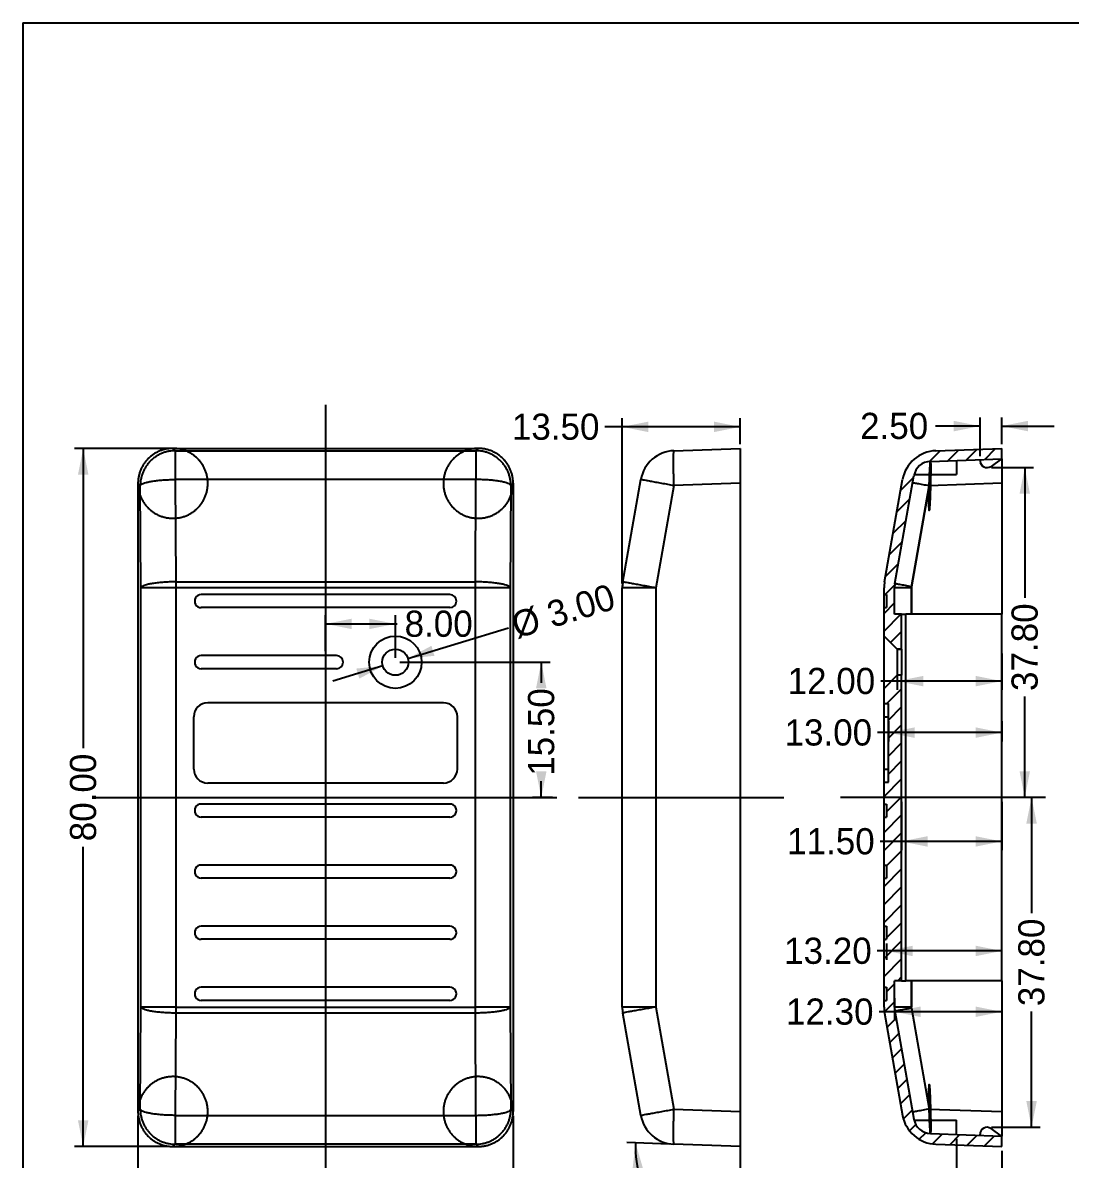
# Model space of a CAD drawing. Extents: x -440 to 140, y -99 to 99.
# Drawn here: x -139.7 to -19.7, y -31.5 to 98.8 of the extents above; entities that cross this region are included whole.
import ezdxf

# ---------------------------------------------------------------- set-up
doc = ezdxf.new("R2010")
doc.units = 0
doc.header["$MEASUREMENT"] = 0
doc.linetypes.add('dashed', pattern=[0])
doc.linetypes.add('solid', pattern=[0])
doc.layers.add('255', color=7, linetype='solid')
doc.dimstyles.get("Standard").update_dxf_attribs({"dimtxt": 0.18, "dimasz": 0.18, "dimexe": 0.18, "dimexo": 0.0625, "dimgap": 0.09, "dimtad": 0, "dimtih": 1, "dimtoh": 1, "dimdec": 4, "dimzin": 0, "dimdsep": 46, "dimtxsty": 'Standard', "dimcen": 0.09, "dimadec": 0, "dimazin": 0, "dimtfac": 1, "dimtdec": 4, "dimtofl": 0, "dimtmove": 0, "dimatfit": 0, "dimfxl": 1, "dimtolj": 1, "dimtzin": 0, "dimarcsym": 0})

# ---------------------------------------------------------------- blocks, each defined once
blk = doc.blocks.new('*D32')
at = {"layer": '255', "color": 4, "linetype": 'solid'}
for p, q in [((-65.57, -29.72), (-70.49, -29.55)), ((-57.5, -29.33), (-57.5, -43))]:
    blk.add_line(p, q, dxfattribs=at)
for start, end in [(178, 198.2999), (247.5173, 270)]:
    blk.add_arc((-57.5, -30), 12, start, end, dxfattribs=at)
for points in [[(-68.62, -32.52), (-69.82, -32.62), (-69.49, -29.58)], [(-60.55, -42.22), (-60.4, -41.03), (-57.5, -42)]]:
    blk.add_solid(points, dxfattribs=at)
at = {"layer": '255', "color": 4, "linetype": 'solid', "insert": (-66.29, -38.17), "char_height": 3, "attachment_point": 5, "rotation": 312.9086}
blk.add_mtext('{\\H3.000000;92.0%%D}', dxfattribs=at)
blk = doc.blocks.new('*D35')
at = {"layer": '255', "color": 4, "linetype": 'solid'}
for p, q in [((-23, 10), (-25.09, 10)), ((-24.09, 10), (-24.09, -3.26)), ((-24.09, -27.8), (-24.09, -14.54)), ((-28.7, -27.8), (-23.09, -27.8))]:
    blk.add_line(p, q, dxfattribs=at)
for points in [[(-23.49, 7), (-24.69, 7), (-24.09, 10)], [(-24.69, -24.8), (-23.49, -24.8), (-24.09, -27.8)]]:
    blk.add_solid(points, dxfattribs=at)
at = {"layer": '255', "color": 4, "linetype": 'solid', "insert": (-24.09, -8.9), "char_height": 3, "attachment_point": 5, "rotation": 90}
blk.add_mtext('{\\H3.000000;37.80}', dxfattribs=at)
blk = doc.blocks.new('*D36')
at = {"layer": '255', "color": 4, "linetype": 'solid'}
for p, q in [((-28.7, 47.8), (-23.87, 47.8)), ((-24.87, 47.8), (-24.87, 32.86)), ((-24.87, 10), (-24.87, 21.58)), ((-23, 10), (-25.87, 10))]:
    blk.add_line(p, q, dxfattribs=at)
for points in [[(-24.27, 44.8), (-25.47, 44.8), (-24.87, 47.8)], [(-25.47, 13), (-24.27, 13), (-24.87, 10)]]:
    blk.add_solid(points, dxfattribs=at)
at = {"layer": '255', "color": 4, "linetype": 'solid', "insert": (-24.87, 27.22), "char_height": 3, "attachment_point": 5, "rotation": 90}
blk.add_mtext('{\\H3.000000;37.80}', dxfattribs=at)
blk = doc.blocks.new('*D37')
at = {"layer": '255', "color": 4, "linetype": 'solid'}
for p, q in [((-30, 49.1), (-30, 53.56)), ((-27.5, 50.5), (-27.5, 53.56)), ((-30, 52.56), (-35.1, 52.56)), ((-27.5, 52.56), (-21.5, 52.56))]:
    blk.add_line(p, q, dxfattribs=at)
for points in [[(-33, 51.96), (-33, 53.16), (-30, 52.56)], [(-24.5, 53.16), (-24.5, 51.96), (-27.5, 52.56)]]:
    blk.add_solid(points, dxfattribs=at)
at = {"layer": '255', "color": 4, "linetype": 'solid', "insert": (-39.84, 52.56), "char_height": 3, "attachment_point": 5}
blk.add_mtext('{\\H3.000000;2.50}', dxfattribs=at)
blk = doc.blocks.new('*D38')
at = {"layer": '255', "color": 4, "linetype": 'solid'}
for p, q in [((-39.5, 26.5), (-39.5, 22.33)), ((-27.5, 26.5), (-27.5, 22.33)), ((-39.5, 23.33), (-41.38, 23.33)), ((-39.5, 23.33), (-39.5, 23.33)), ((-27.5, 23.33), (-39.5, 23.33))]:
    blk.add_line(p, q, dxfattribs=at)
for points in [[(-36.5, 23.93), (-36.5, 22.73), (-39.5, 23.33)], [(-30.5, 22.73), (-30.5, 23.93), (-27.5, 23.33)]]:
    blk.add_solid(points, dxfattribs=at)
at = {"layer": '255', "color": 4, "linetype": 'solid', "insert": (-47.03, 23.33), "char_height": 3, "attachment_point": 5}
blk.add_mtext('{\\H3.000000;12.00}', dxfattribs=at)
blk = doc.blocks.new('*D39')
at = {"layer": '255', "color": 4, "linetype": 'solid'}
for p, q in [((-40.5, 18.75), (-40.5, 16.43)), ((-27.5, 18.75), (-27.5, 16.43)), ((-40.5, 17.43), (-41.73, 17.43)), ((-40.5, 17.43), (-40.5, 17.43)), ((-27.5, 17.43), (-40.5, 17.43))]:
    blk.add_line(p, q, dxfattribs=at)
for points in [[(-37.5, 18.03), (-37.5, 16.83), (-40.5, 17.43)], [(-30.5, 16.83), (-30.5, 18.03), (-27.5, 17.43)]]:
    blk.add_solid(points, dxfattribs=at)
at = {"layer": '255', "color": 4, "linetype": 'solid', "insert": (-47.38, 17.43), "char_height": 3, "attachment_point": 5}
blk.add_mtext('{\\H3.000000;13.00}', dxfattribs=at)
blk = doc.blocks.new('*D40')
at = {"layer": '255', "color": 4, "linetype": 'solid'}
for p, q in [((-27.5, -11.5), (-27.5, -15.56)), ((-39.8, -13.01), (-39.8, -15.56)), ((-39.8, -14.56), (-41.57, -14.56)), ((-39.8, -14.56), (-39.8, -14.56)), ((-27.5, -14.56), (-39.8, -14.56))]:
    blk.add_line(p, q, dxfattribs=at)
for points in [[(-36.8, -13.96), (-36.8, -15.16), (-39.8, -14.56)], [(-30.5, -15.16), (-30.5, -13.96), (-27.5, -14.56)]]:
    blk.add_solid(points, dxfattribs=at)
at = {"layer": '255', "color": 4, "linetype": 'solid', "insert": (-47.22, -14.56), "char_height": 3, "attachment_point": 5}
blk.add_mtext('{\\H3.000000;12.30}', dxfattribs=at)
blk = doc.blocks.new('*D41')
at = {"layer": '255', "color": 4, "linetype": 'solid'}
for p, q in [((-39, 9.5), (-39, 3.96)), ((-27.5, 9.5), (-27.5, 3.96)), ((-39, 4.96), (-41.44, 4.96)), ((-39, 4.96), (-39, 4.96)), ((-27.5, 4.96), (-39, 4.96))]:
    blk.add_line(p, q, dxfattribs=at)
for points in [[(-36, 5.56), (-36, 4.36), (-39, 4.96)], [(-30.5, 4.36), (-30.5, 5.56), (-27.5, 4.96)]]:
    blk.add_solid(points, dxfattribs=at)
at = {"layer": '255', "color": 4, "linetype": 'solid', "insert": (-47.09, 4.96), "char_height": 3, "attachment_point": 5}
blk.add_mtext('{\\H3.000000;11.50}', dxfattribs=at)
blk = doc.blocks.new('*D42')
at = {"layer": '255', "color": 4, "linetype": 'solid'}
for p, q in [((-40.7, -7.59), (-41.78, -7.59)), ((-40.7, -6.75), (-40.7, -8.59)), ((-40.7, -7.59), (-40.7, -7.59)), ((-27.5, -7.59), (-40.7, -7.59)), ((-27.5, -10.5), (-27.5, -6.59))]:
    blk.add_line(p, q, dxfattribs=at)
for points in [[(-37.7, -6.99), (-37.7, -8.19), (-40.7, -7.59)], [(-30.5, -8.19), (-30.5, -6.99), (-27.5, -7.59)]]:
    blk.add_solid(points, dxfattribs=at)
at = {"layer": '255', "color": 4, "linetype": 'solid', "insert": (-47.43, -7.59), "char_height": 3, "attachment_point": 5}
blk.add_mtext('{\\H3.000000;13.20}', dxfattribs=at)
blk = doc.blocks.new('*D43')
at = {"layer": '255', "color": 4, "linetype": 'solid'}
for p, q in [((-32.7, -29.12), (-32.7, -35.08)), ((-27.5, -30.5), (-27.5, -35.08)), ((-32.7, -34.08), (-37.65, -34.08)), ((-27.5, -34.08), (-21.5, -34.08))]:
    blk.add_line(p, q, dxfattribs=at)
for points in [[(-35.7, -34.68), (-35.7, -33.48), (-32.7, -34.08)], [(-24.5, -33.48), (-24.5, -34.68), (-27.5, -34.08)]]:
    blk.add_solid(points, dxfattribs=at)
at = {"layer": '255', "color": 4, "linetype": 'solid', "insert": (-42.39, -34.08), "char_height": 3, "attachment_point": 5}
blk.add_mtext('{\\H3.000000;5.20}', dxfattribs=at)
blk = doc.blocks.new('*D51')
at = {"layer": '255', "color": 4, "linetype": 'solid'}
for p, q in [((-71, 34.52), (-71, 53.47)), ((-57.5, 50.5), (-57.5, 53.47)), ((-71, 52.47), (-72.98, 52.47)), ((-71, 52.47), (-71, 52.47)), ((-57.5, 52.47), (-71, 52.47))]:
    blk.add_line(p, q, dxfattribs=at)
for points in [[(-68, 53.07), (-68, 51.87), (-71, 52.47)], [(-60.5, 51.87), (-60.5, 53.07), (-57.5, 52.47)]]:
    blk.add_solid(points, dxfattribs=at)
at = {"layer": '255', "color": 4, "linetype": 'solid', "insert": (-78.63, 52.47), "char_height": 3, "attachment_point": 5}
blk.add_mtext('{\\H3.000000;13.50}', dxfattribs=at)
blk = doc.blocks.new('*D52')
at = {"layer": '255', "color": 4, "linetype": 'solid'}
for p, q in [((-95.56, 25.93), (-84.02, 29.43)), ((-98.44, 25.07), (-104.18, 23.33))]:
    blk.add_line(p, q, dxfattribs=at)
for points in [[(-92.87, 27.38), (-92.52, 26.23), (-95.56, 25.93)], [(-101.13, 23.62), (-101.48, 24.77), (-98.44, 25.07)]]:
    blk.add_solid(points, dxfattribs=at)
at = {"layer": '255', "color": 4, "linetype": 'solid', "insert": (-77.75, 31.32), "char_height": 3, "attachment_point": 5, "rotation": 16.8323}
blk.add_mtext('{\\H3.000000;%%C 3.00}', dxfattribs=at)
blk = doc.blocks.new('*D53')
at = {"layer": '255', "color": 4, "linetype": 'solid'}
for p, q in [((-105, 26.75), (-105, 30.89)), ((-97, 26), (-97, 30.89)), ((-105, 29.89), (-97, 29.89)), ((-97, 29.89), (-97, 29.89)), ((-97, 29.89), (-96.78, 29.89))]:
    blk.add_line(p, q, dxfattribs=at)
for points in [[(-102, 30.49), (-102, 29.29), (-105, 29.89)], [(-100, 29.29), (-100, 30.49), (-97, 29.89)]]:
    blk.add_solid(points, dxfattribs=at)
at = {"layer": '255', "color": 4, "linetype": 'solid', "insert": (-92.04, 29.89), "char_height": 3, "attachment_point": 5}
blk.add_mtext('{\\H3.000000;8.00}', dxfattribs=at)
blk = doc.blocks.new('*D54')
at = {"layer": '255', "color": 4, "linetype": 'solid'}
for p, q in [((-96.5, 25.5), (-79.28, 25.5)), ((-80.28, 25.5), (-80.28, 23.15)), ((-80.28, 10), (-80.28, 11.86)), ((-79, 10), (-81.28, 10))]:
    blk.add_line(p, q, dxfattribs=at)
for points in [[(-79.68, 22.5), (-80.88, 22.5), (-80.28, 25.5)], [(-80.88, 13), (-79.68, 13), (-80.28, 10)]]:
    blk.add_solid(points, dxfattribs=at)
at = {"layer": '255', "color": 4, "linetype": 'solid', "insert": (-80.28, 17.5), "char_height": 3, "attachment_point": 5, "rotation": 90}
blk.add_mtext('{\\H3.000000;15.50}', dxfattribs=at)
blk = doc.blocks.new('*D55')
at = {"layer": '255', "color": 4, "linetype": 'solid'}
for p, q in [((-123, 50), (-133.78, 50)), ((-132.78, 50), (-132.78, 15.64)), ((-132.78, -30), (-132.78, 4.36)), ((-123, -30), (-133.78, -30))]:
    blk.add_line(p, q, dxfattribs=at)
for points in [[(-132.18, 47), (-133.38, 47), (-132.78, 50)], [(-133.38, -27), (-132.18, -27), (-132.78, -30)]]:
    blk.add_solid(points, dxfattribs=at)
at = {"layer": '255', "color": 4, "linetype": 'solid', "insert": (-132.78, 10), "char_height": 3, "attachment_point": 5, "rotation": 90}
blk.add_mtext('{\\H3.000000;80.00}', dxfattribs=at)
blk = doc.blocks.new('*D56')
at = {"layer": '255', "color": 4, "linetype": 'solid'}
for p, q in [((-126.5, -26.5), (-126.5, -35.8)), ((-83.5, -26.5), (-83.5, -35.8)), ((-126.5, -34.8), (-110.64, -34.8)), ((-83.5, -34.8), (-99.36, -34.8))]:
    blk.add_line(p, q, dxfattribs=at)
for points in [[(-123.5, -34.2), (-123.5, -35.4), (-126.5, -34.8)], [(-86.5, -35.4), (-86.5, -34.2), (-83.5, -34.8)]]:
    blk.add_solid(points, dxfattribs=at)
at = {"layer": '255', "color": 4, "linetype": 'solid', "insert": (-105, -34.8), "char_height": 3, "attachment_point": 5}
blk.add_mtext('{\\H3.000000;43.00}', dxfattribs=at)

msp = doc.modelspace()

# ---------------------------------------------------------------- linework, layer by layer
at = {"layer": '255', "color": 0, "linetype": 'solid'}
for q in [(-139.7088, -98.784), (139.7088, 98.784)]:
    msp.add_line((-139.7088, 98.784), q, dxfattribs=at)
at = {"layer": '255', "color": 1, "linetype": 'dashed'}
for p, q in [((-105, 55), (-105, -35)), ((-131.5, 10), (-78.5, 10)), ((-75.99756, 10), (-52.49756, 10)), ((-22.49756, 10), (-45.99756, 10))]:
    msp.add_line(p, q, dxfattribs=at)
at = {"layer": '255', "color": 3, "linetype": 'solid'}
for p, q in [((-122.50244, 50), (-87.49756, 50)), ((-122.50244, 50), (-122.23799, 49.73556)), ((-122.23799, 49.73556), (-87.76201, 49.73556)), ((-122.23799, 49.73556), (-87.76201, 49.73556)), ((-122.23799, 49.73556), (-122.23799, 46.43258)), ((-87.76201, 49.73556), (-87.49756, 50)), ((-87.76201, 49.73556), (-87.76201, 46.43258)), ((-65.07026, 49.73556), (-57.49756, 50)), ((-57.49756, 50), (-57.49756, 48.82944)), ((-35.07026, 49.73556), (-27.49756, 50)), ((-27.49756, 48.79927), (-27.49756, 50)), ((-57.49756, 48.82944), (-57.49756, 46.00244)), ((-35.67581, 48.51368), (-27.49756, 48.79927)), ((-32.69756, 48.61768), (-32.69756, 47)), ((-29.99756, 48.71197), (-29.99756, 48.6)), ((-27.5193, 48.79851), (-28.7387, 47.94468)), ((-27.49756, 48.79927), (-27.49756, 46.00097)), ((-37.54629, 47), (-32.69756, 47)), ((-126.23556, 45.73799), (-126.5, 46.00244)), ((-126.5, 46.00244), (-126.5, -26.00244)), ((-126.16338, 34.016), (-126.23556, 45.73799)), ((-87.76201, 46.43258), (-122.23799, 46.43258)), ((-122.23799, 46.43258), (-122.16581, 34.71059)), ((-122.23799, 46.43258), (-122.16581, 34.71059)), ((-87.83419, 34.71059), (-87.76201, 46.43258)), ((-83.76444, 45.73799), (-83.83662, 34.016)), ((-83.76444, 45.73799), (-83.83662, 34.016)), ((-83.5, 46.00244), (-83.76444, 45.73799)), ((-83.5, 46.00244), (-83.5, -26.00244)), ((-70.93679, 34.71059), (-68.86989, 46.43258)), ((-65.07026, 45.73799), (-67.13716, 34.016)), ((-65.07026, 45.73799), (-67.13716, 34.016)), ((-57.49756, 46.00244), (-65.07026, 45.73799)), ((-57.49756, 46.00244), (-57.49756, -26.00244)), ((-40.93679, 34.71059), (-38.86989, 46.43258)), ((-39.75503, 34.50222), (-37.57563, 46.86219)), ((-35.81766, 45.71043), (-37.85521, 34.15492)), ((-37.85521, 34.15492), (-35.81766, 45.71043)), ((-27.49756, 46.00097), (-35.81766, 45.71043)), ((-27.49756, 46.00097), (-27.49756, 31)), ((-122.16581, 34.016), (-126.16338, 34.016)), ((-126.16338, -14.01602), (-126.16338, 34.016)), ((-122.16581, 34.71059), (-87.83419, 34.71059)), ((-122.16581, 34.71059), (-122.16581, 34.016)), ((-87.83419, 34.016), (-122.16581, 34.016)), ((-122.16581, 34.016), (-122.16581, -14.01602)), ((-87.83419, 34.016), (-122.16581, 34.016)), ((-122.16581, 34.016), (-122.16581, -14.01602)), ((-87.83419, 34.016), (-87.83419, 34.71059)), ((-87.83419, -14.01602), (-87.83419, 34.016)), ((-83.83662, 34.016), (-87.83419, 34.016)), ((-83.83662, 34.016), (-83.83662, -14.01602)), ((-83.83662, 34.016), (-83.83662, -14.01602)), ((-67.13716, 34.016), (-70.99756, 34.016)), ((-70.99756, -14.01602), (-70.99756, 34.016)), ((-67.13716, 34.016), (-67.13716, -14.01602)), ((-67.13716, 34.016), (-67.13716, -14.01602)), ((-40.99756, 33.25), (-40.99756, 34.016)), ((-37.86736, 34.016), (-39.79756, 34.016)), ((-39.79756, 31), (-39.79756, 34.016)), ((-37.86736, 34.016), (-37.86736, 31)), ((-37.86736, 31), (-37.86736, 34.016)), ((-90.75, 33.25), (-119.25, 33.25)), ((-40.99756, 31.75), (-40.99756, 33.25)), ((-40.99756, 33.25), (-40.69756, 33.25)), ((-40.69756, 33.25), (-40.69756, 31.75)), ((-90.75, 31.75), (-119.25, 31.75)), ((-40.99756, 28.5), (-40.99756, 31.75)), ((-40.99756, 31.75), (-40.69756, 31.75)), ((-38.99756, 31), (-39.79756, 31)), ((-38.99756, 31), (-38.51501, 31)), ((-38.99756, 27), (-38.99756, 31)), ((-27.49756, 31), (-38.51501, 31)), ((-38.51501, -11), (-38.51501, 31)), ((-38.51501, -11), (-38.51501, 31)), ((-27.49756, -11), (-27.49756, 31)), ((-40.99756, 22.5), (-40.99756, 28.5)), ((-39.49756, 27), (-40.99756, 28.5)), ((-103.75, 26.25), (-119.25, 26.25)), ((-39.49756, 27), (-39.49756, 24)), ((-38.99756, 27), (-39.49756, 27)), ((-39.49756, 27), (-38.99756, 27)), ((-38.99756, 27), (-38.99756, 24)), ((-103.75, 24.75), (-119.25, 24.75)), ((-40.99756, 22.5), (-39.49756, 24)), ((-38.99756, 24), (-39.49756, 24)), ((-38.99756, -11), (-38.99756, 24)), ((-40.99756, 20.75), (-40.99756, 22.5)), ((-91.5, 20.85), (-118.5, 20.85)), ((-40.99756, 19.25), (-40.99756, 20.75)), ((-40.99756, 20.75), (-40.49756, 20.75)), ((-40.49756, 11.75), (-40.49756, 20.75)), ((-120.1, 13.25), (-120.1, 19.25)), ((-89.9, 13.25), (-89.9, 19.25)), ((-40.99756, 13.25), (-40.99756, 19.25)), ((-40.99756, 19.25), (-40.49756, 19.25)), ((-40.99756, 19.25), (-40.49756, 19.25)), ((-40.99756, 11.75), (-40.99756, 13.25)), ((-40.99756, 13.25), (-40.49756, 13.25)), ((-40.99756, 9.25), (-40.99756, 11.75)), ((-40.99756, 11.75), (-40.49756, 11.75)), ((-91.5, 11.65), (-118.5, 11.65)), ((-90.75004, 9.25), (-119.25, 9.25)), ((-40.99756, 7.75), (-40.99756, 9.25)), ((-40.99756, 9.25), (-40.69756, 9.25)), ((-40.69756, 9.25), (-40.69756, 7.75)), ((-90.75004, 7.75), (-119.25, 7.75)), ((-40.99756, 2.25), (-40.99756, 7.75)), ((-40.99756, 7.75), (-40.69756, 7.75)), ((-90.75004, 2.25), (-119.25, 2.25)), ((-40.99756, 0.75), (-40.99756, 2.25)), ((-40.99756, 2.25), (-40.69756, 2.25)), ((-40.69756, 2.25), (-40.69756, 0.75)), ((-90.75004, 0.75), (-119.25, 0.75)), ((-40.99756, 0.75), (-40.69756, 0.75)), ((-40.99756, -4.75), (-40.99756, 0.75)), ((-90.75004, -4.75), (-119.25, -4.75)), ((-40.99756, -6.25), (-40.99756, -4.75)), ((-40.99756, -4.75), (-40.69756, -4.75)), ((-40.69756, -4.75), (-40.69756, -6.25)), ((-90.75004, -6.25), (-119.25, -6.25)), ((-40.99756, -11.75), (-40.99756, -6.25)), ((-40.99756, -6.25), (-40.69756, -6.25)), ((-39.79756, -14.01602), (-39.79756, -11)), ((-38.99756, -11), (-39.79756, -11)), ((-38.99756, -11), (-38.51501, -11)), ((-27.49756, -11), (-38.51501, -11)), ((-37.86736, -11), (-37.86736, -14.01602)), ((-37.86736, -14.01602), (-37.86736, -11)), ((-27.49756, -11), (-27.49756, -26.00097)), ((-90.75004, -11.75), (-119.25, -11.75)), ((-40.99756, -13.25), (-40.99756, -11.75)), ((-40.99756, -11.75), (-40.69756, -11.75)), ((-40.69756, -11.75), (-40.69756, -13.25)), ((-126.23556, -25.73799), (-126.16338, -14.01602)), ((-122.16581, -14.01602), (-126.16338, -14.01602)), ((-122.16581, -14.01602), (-122.16581, -14.71061)), ((-122.16581, -14.01602), (-87.83419, -14.01602)), ((-122.16581, -14.01602), (-87.83419, -14.01602)), ((-90.75004, -13.25), (-119.25, -13.25)), ((-83.83662, -14.01602), (-87.83419, -14.01602)), ((-87.83419, -14.71061), (-87.83419, -14.01602)), ((-83.83662, -14.01602), (-83.76444, -25.73799)), ((-83.83662, -14.01602), (-83.76444, -25.73799)), ((-67.13716, -14.01602), (-70.99756, -14.01602)), ((-67.13716, -14.01602), (-65.07027, -25.73799)), ((-67.13716, -14.01602), (-65.07027, -25.73799)), ((-40.99756, -14.01602), (-40.99756, -13.25)), ((-40.99756, -13.25), (-40.69756, -13.25)), ((-37.86736, -14.01602), (-39.79756, -14.01602)), ((-37.85521, -14.15494), (-37.86736, -14.01602)), ((-37.85521, -14.15494), (-35.81767, -25.71043)), ((-122.16581, -14.71061), (-122.23799, -26.43258)), ((-122.16581, -14.71061), (-122.23799, -26.43258)), ((-87.83419, -14.71061), (-122.16581, -14.71061)), ((-87.76201, -26.43258), (-87.83419, -14.71061)), ((-68.8699, -26.43258), (-70.93679, -14.71061)), ((-40.93679, -14.71061), (-38.8699, -26.43258)), ((-39.75503, -14.50224), (-37.57564, -26.86219)), ((-126.5, -26.00244), (-126.23556, -25.73799)), ((-83.76444, -25.73799), (-83.5, -26.00244)), ((-65.07027, -25.73799), (-57.49756, -26.00244)), ((-57.49756, -26.00244), (-57.49756, -28.82944)), ((-35.81767, -25.71043), (-27.49756, -26.00097)), ((-27.49756, -26.00097), (-27.49756, -28.79927)), ((-122.23799, -26.43258), (-87.76201, -26.43258)), ((-122.23799, -26.43258), (-122.23799, -29.73556)), ((-122.23799, -26.43258), (-87.76201, -26.43258)), ((-87.76201, -26.43258), (-87.76201, -29.73556)), ((-37.5463, -27), (-32.69756, -27)), ((-32.69756, -28.61768), (-32.69756, -27)), ((-35.67582, -28.51368), (-27.49756, -28.79927)), ((-29.99756, -28.71197), (-29.99756, -28.6)), ((-27.51931, -28.79851), (-28.7387, -27.94468)), ((-122.23799, -29.73556), (-122.50244, -30)), ((-87.76201, -29.73556), (-122.23799, -29.73556)), ((-87.49756, -30), (-87.76201, -29.73556)), ((-57.49756, -30), (-65.07027, -29.73556)), ((-57.49756, -28.82944), (-57.49756, -30)), ((-35.07027, -29.73556), (-27.49756, -30)), ((-27.49756, -30), (-27.49756, -28.79927)), ((-122.50244, -30), (-87.49756, -30))]:
    msp.add_line(p, q, dxfattribs=at)
at = {"layer": '255', "color": 6, "linetype": 'solid'}
for p, q in [((-35.78586, 48.50679), (-34.53853, 49.75412)), ((-33.67638, 48.5835), (-32.4322, 49.82768)), ((-31.57004, 48.65705), (-30.32586, 49.90123)), ((-29.46371, 48.73061), (-28.21953, 49.97479)), ((-37.77319, 48.55224), (-37.74491, 48.58053)), ((-39.08607, 45.20659), (-37.6067, 46.68595)), ((-39.52123, 42.73864), (-38.04187, 44.21801)), ((-39.9564, 40.2707), (-38.47704, 41.75006)), ((-40.39156, 37.80275), (-38.9122, 39.28212)), ((-40.82673, 35.33481), (-39.34737, 36.81417)), ((-40.87875, 33.25), (-39.77741, 34.35135)), ((-40.99756, 31.09841), (-39.79756, 32.29841)), ((-40.99756, 29.06563), (-39.06319, 31)), ((-40.26399, 27.76643), (-38.99756, 29.03285)), ((-38.99763, 27), (-38.99756, 27.00007)), ((-40.99756, 22.49993), (-39.49749, 24)), ((-40.685, 20.75), (-38.99756, 22.43743)), ((-40.49756, 18.87494), (-38.99756, 20.37494)), ((-40.49756, 16.81244), (-38.99756, 18.31244)), ((-40.49756, 14.74995), (-38.99756, 16.24995)), ((-40.49756, 12.68745), (-38.99756, 14.18745)), ((-40.99756, 10.12496), (-38.99756, 12.12496)), ((-40.69756, 8.36246), (-38.99756, 10.06246)), ((-40.99756, 5.99996), (-38.99756, 7.99996)), ((-40.99756, 3.93747), (-38.99756, 5.93747)), ((-40.69756, 2.17497), (-38.99756, 3.87497)), ((-40.99756, -0.18752), (-38.99756, 1.81248)), ((-40.99756, -2.25002), (-38.99756, -0.25002)), ((-40.99756, -4.31251), (-38.99756, -2.31251)), ((-40.69756, -6.07501), (-38.99756, -4.37501)), ((-40.99756, -6.37501), (-40.87255, -6.25)), ((-40.99756, -8.4375), (-38.99756, -6.4375)), ((-40.99756, -10.5), (-38.99756, -8.5)), ((-40.69756, -12.2625), (-39.79756, -11.3625)), ((-39.43507, -11), (-38.99756, -10.5625)), ((-40.95698, -14.5844), (-39.79756, -13.42499)), ((-40.64958, -16.3395), (-39.61372, -15.30364)), ((-40.34042, -18.09284), (-39.30456, -17.05698)), ((-40.03126, -19.84617), (-38.9954, -18.81031)), ((-39.7221, -21.59951), (-38.68624, -20.56365)), ((-39.41294, -23.35285), (-38.37708, -22.31698)), ((-39.10378, -25.10618), (-38.06792, -24.07032)), ((-38.7757, -26.8406), (-37.75876, -25.82366)), ((-38.07856, -28.20595), (-37.35593, -27.48332)), ((-36.98204, -29.17192), (-36.22637, -28.41626)), ((-35.45155, -29.70393), (-34.30902, -28.56141)), ((-33.47634, -29.79122), (-32.31612, -28.631)), ((-31.48344, -29.86081), (-30.32322, -28.70059)), ((-29.49053, -29.9304), (-28.33032, -28.77019)), ((-27.49763, -30), (-27.49756, -29.99993))]:
    msp.add_line(p, q, dxfattribs=at)
at = {"layer": '255', "color": 3, "linetype": 'solid'}
for radius in [3, 1.5]:
    msp.add_circle((-97, 25.5), radius, dxfattribs=at)
for centre, radius, start, end in [((-64.93066, 45.73799), 4, 92, 170.0000037), ((-34.93066, 45.73799), 4, 92, 170.0000037), ((-35.60601, 46.5149), 2, 92, 170.0000037), ((-29.19756, 48.6), 0.8, 180, 305.0000046), ((-66.99756, 34.016), 4, 170.0000037, 180), ((-36.99756, 34.016), 4, 170.0000037, 180), ((-36.99756, 34.016), 2.8, 170.0000037, 180), ((-37.06736, 34.016), 0.8, 169.9985704, 180), ((-119.25, 32.5), 0.75, 89.9999503, 270.0000499), ((-90.75, 32.5), 0.75, 270, 450), ((-119.25, 25.5), 0.75, 89.9999503, 270.0000499), ((-103.75, 25.5), 0.75, 270, 450), ((-118.5, 19.25), 1.6, 90, 180), ((-91.5, 19.25), 1.6, 0, 90), ((-118.5, 13.25), 1.6, 180, 270), ((-91.5, 13.25), 1.6, 270, 360), ((-119.25, 8.5), 0.75, 89.9999867, 270.0000133), ((-90.75, 8.5), 0.75, 269.9965941, 450.0034059), ((-119.25, 1.5), 0.75, 89.9999867, 270.0000133), ((-90.75, 1.5), 0.75, 269.9965941, 450.0034059), ((-119.25, -5.5), 0.75, 89.9999867, 270.0000133), ((-90.75, -5.5), 0.75, 269.9965941, 450.0034059), ((-119.25, -12.5), 0.75, 89.9999867, 270.0000133), ((-90.75, -12.5), 0.75, 269.9965941, 450.0034059), ((-66.99756, -14.01602), 4, 180, 189.9999712), ((-36.99756, -14.01602), 4, 180, 189.9999712), ((-36.99756, -14.01602), 2.8, 180, 189.9999712), ((-64.93067, -25.73799), 4, 189.9999712, 268), ((-34.93067, -25.73799), 4, 189.9999712, 268), ((-35.60602, -26.5149), 2, 189.9999712, 268), ((-29.19756, -28.6), 0.8, 54.9999954, 180)]:
    msp.add_arc(centre, radius, start, end, dxfattribs=at)
for points in [[(-125.32944, 48.82944), (-122.50101, 51.65786), (-119.66913, 48.82599), (-116.83726, 45.99411), (-119.66569, 43.16569), (-122.49411, 40.33726), (-125.32599, 43.16913), (-128.15786, 46.00101), (-125.32944, 48.82944)], [(-125.32944, 48.82944), (-122.50101, 51.65786), (-119.66913, 48.82599), (-116.83726, 45.99411), (-119.66569, 43.16569), (-122.49411, 40.33726), (-125.32599, 43.16913), (-128.15786, 46.00101), (-125.32944, 48.82944)], [(-84.67056, 48.82944), (-81.84214, 46.00101), (-84.67401, 43.16913), (-87.50589, 40.33726), (-90.33431, 43.16569), (-93.16274, 45.99411), (-90.33087, 48.82599), (-87.49899, 51.65786), (-84.67056, 48.82944)], [(-84.67056, 48.82944), (-81.84214, 46.00101), (-84.67401, 43.16913), (-87.50589, 40.33726), (-90.33431, 43.16569), (-93.16274, 45.99411), (-90.33087, 48.82599), (-87.49899, 51.65786), (-84.67056, 48.82944)], [(-35.80802, 42.94262), (-35.72753, 43.3991), (-35.66755, 46.16592), (-35.60757, 48.93275), (-35.68805, 48.47628), (-35.76854, 48.0198), (-35.82852, 45.25297), (-35.88851, 42.48615), (-35.80802, 42.94262)], [(-125.32944, -28.82944), (-128.15786, -26.00101), (-125.32599, -23.16913), (-122.49411, -20.33726), (-119.66569, -23.16569), (-116.83726, -25.99411), (-119.66913, -28.82599), (-122.50101, -31.65786), (-125.32944, -28.82944)], [(-125.32944, -28.82944), (-128.15786, -26.00101), (-125.32599, -23.16913), (-122.49411, -20.33726), (-119.66569, -23.16569), (-116.83726, -25.99411), (-119.66913, -28.82599), (-122.50101, -31.65786), (-125.32944, -28.82944)], [(-84.67056, -28.82944), (-87.49899, -31.65786), (-90.33087, -28.82599), (-93.16274, -25.99411), (-90.33431, -23.16569), (-87.50589, -20.33726), (-84.67401, -23.16913), (-81.84214, -26.00101), (-84.67056, -28.82944)], [(-84.67056, -28.82944), (-87.49899, -31.65786), (-90.33087, -28.82599), (-93.16274, -25.99411), (-90.33431, -23.16569), (-87.50589, -20.33726), (-84.67401, -23.16913), (-81.84214, -26.00101), (-84.67056, -28.82944)], [(-35.80803, -22.94262), (-35.88851, -22.48615), (-35.82853, -25.25297), (-35.76855, -28.0198), (-35.68806, -28.47628), (-35.60757, -28.93275), (-35.66756, -26.16592), (-35.72754, -23.3991), (-35.80803, -22.94262)]]:
    msp.add_rational_spline(points, [1, 0.707106781, 1, 0.707106781, 1, 0.707106781, 1, 0.707106781, 1], degree=2, knots=[0, 0, 0, 1, 1, 2, 2, 3, 3, 4, 4, 4], dxfattribs=at)
for points, weights in [([(-122.23799, 49.73556), (-126.23069, 49.73069), (-126.23556, 45.73799)], [1, 0.7075372693, 1]), ([(-83.76444, 45.73799), (-83.76931, 49.73069), (-87.76201, 49.73556)], [1, 0.7075372693, 1]), ([(-65.07026, 45.73799), (-65.20952, 49.73069), (-65.07026, 49.73556)], [1, 0.7075372693, 1]), ([(-126.23556, 45.73799), (-126.10273, 46.40951), (-122.23799, 46.43258)], [1, 0.7191555101, 1]), ([(-83.76444, 45.73799), (-83.89727, 46.40951), (-87.76201, 46.43258)], [1, 0.7191555101, 1]), ([(-65.07026, 45.73799), (-68.87396, 46.40951), (-68.86989, 46.43258)], [1, 0.7191555101, 1]), ([(-35.81766, 45.71043), (-37.71951, 46.04619), (-37.71748, 46.05773)], [1, 0.7191555101, 1]), ([(-122.16581, 34.71059), (-126.03055, 34.68752), (-126.16338, 34.016)], [1, 0.7191555101, 1]), ([(-83.83662, 34.016), (-83.96945, 34.68752), (-87.83419, 34.71059)], [1, 0.7191555101, 1]), ([(-70.9177, 34.70478), (-70.99756, 34.36386), (-70.99756, 34.016)], [1, 0.9949958437, 1]), ([(-67.13716, 34.016), (-70.94086, 34.68752), (-70.93679, 34.71059)], [1, 0.7191555101, 1]), ([(-37.85521, 34.15492), (-39.75706, 34.49068), (-39.75503, 34.50222)], [1, 0.7191555101, 1]), ([(-122.16581, -14.71061), (-126.03055, -14.68753), (-126.16338, -14.01602)], [1, 0.719155511, 1]), ([(-83.83662, -14.01602), (-83.96945, -14.68753), (-87.83419, -14.71061)], [1, 0.719155511, 1]), ([(-67.13716, -14.01602), (-70.94086, -14.68753), (-70.93679, -14.71061)], [1, 0.719155511, 1]), ([(-37.85521, -14.15494), (-39.75706, -14.4907), (-39.75503, -14.50224)], [1, 0.719155511, 1]), ([(-126.23556, -25.73799), (-126.23069, -29.73069), (-122.23799, -29.73556)], [1, 0.7075372693, 1]), ([(-122.23799, -26.43258), (-126.10273, -26.4095), (-126.23556, -25.73799)], [1, 0.719155511, 1]), ([(-87.76201, -29.73556), (-83.76931, -29.73069), (-83.76444, -25.73799)], [1, 0.7075372693, 1]), ([(-87.76201, -26.43258), (-83.89727, -26.4095), (-83.76444, -25.73799)], [1, 0.719155511, 1]), ([(-68.8699, -26.43258), (-68.87397, -26.4095), (-65.07027, -25.73799)], [1, 0.719155511, 1]), ([(-65.07027, -29.73556), (-65.20953, -29.73069), (-65.07027, -25.73799)], [1, 0.7075372693, 1]), ([(-35.81767, -25.71043), (-37.71952, -26.04619), (-37.71749, -26.05773)], [1, 0.719155511, 1])]:
    msp.add_rational_spline(points, weights, degree=2, dxfattribs=at)

# ---------------------------------------------------------------- dimensions: what is measured, and where the dimension line sits
at = {"layer": '255', "color": 4, "linetype": 'solid'}
for base, p1, p2, picture, middle in [((-78.62589, 52.46725), (-70.99756, 33.916), (-57.49756, 49.9), '*D51', (-78.62589, 52.46725)), ((-39.84234, 52.56344), (-29.99756, 48.5), (-27.49756, 49.9), '*D37', (-39.84234, 52.56344)), ((-92.03996, 29.88989), (-105, 26.15), (-97, 25.4), '*D53', (-92.03996, 29.88989)), ((-47.02583, 23.3349), (-39.49756, 27.1), (-27.49756, 27.1), '*D38', (-47.02583, 23.3349)), ((-47.37697, 17.42963), (-40.49756, 19.35), (-27.49756, 19.35), '*D39', (-47.37697, 17.42963)), ((-47.08622, 4.96025), (-38.99756, 10.1), (-27.49756, 10.1), '*D41', (-47.08622, 4.96025)), ((-47.42786, -7.59495), (-40.69756, -6.15), (-27.49756, -11.1), '*D42', (-47.42786, -7.59495)), ((-47.21778, -14.55905), (-39.79756, -12.40801), (-27.49756, -10.9), '*D40', (-47.21778, -14.55905)), ((-105, -34.79597), (-126.5, -25.90244), (-83.5, -25.90244), '*D56', (-105, -34.79597)), ((-42.39354, -34.08296), (-32.69756, -28.51768), (-27.49756, -29.9), '*D43', (-42.39354, -34.08296))]:
    dim = msp.add_linear_dim(base=base, p1=p1, p2=p2, dimstyle='Standard', override={"dimtxt": 3, "dimasz": 3, "dimexe": 1, "dimexo": 0.6, "dimdec": 2, "dimzin": 1, "dimtp": 0.05, "dimtm": 0.05, "dimtfac": 1.25, "dimtdec": 2, "dimtzin": 1}, dxfattribs=at)
    dim.commit()
    dim.dimension.update_dxf_attribs({"geometry": picture, "text_midpoint": middle})
for base, p1, p2, picture, middle in [((-132.7815, 10), (-122.40244, -30), (-122.40244, 50), '*D55', (-132.7815, 10)), ((-24.87043, 27.21929), (-22.39756, 10), (-29.29756, 47.8), '*D36', (-24.87043, 27.21929)), ((-80.27605, 17.5029), (-78.4, 10), (-97.1, 25.5), '*D54', (-80.27605, 17.5029)), ((-24.08714, -8.9), (-29.29756, -27.8), (-22.39756, 10), '*D35', (-24.08714, -8.9))]:
    dim = msp.add_linear_dim(base=base, p1=p1, p2=p2, angle=90, dimstyle='Standard', override={"dimtxt": 3, "dimasz": 3, "dimexe": 1, "dimexo": 0.6, "dimtih": 0, "dimtoh": 0, "dimdec": 2, "dimzin": 1, "dimtp": 0.05, "dimtm": 0.05, "dimtfac": 1.25, "dimtdec": 2, "dimtzin": 1}, dxfattribs=at)
    dim.commit()
    dim.dimension.update_dxf_attribs({"geometry": picture, "text_midpoint": middle, "text_rotation": 90})
dim = msp.add_diameter_dim_2p(p1=(-98.43573, 25.06564), p2=(-95.56427, 25.93436), dimstyle='Standard', override={"dimtxt": 3, "dimasz": 3, "dimexe": 2.5, "dimexo": 1, "dimtih": 0, "dimtoh": 0, "dimdec": 2, "dimzin": 1, "dimse1": 1, "dimse2": 1, "dimtp": 0.05, "dimtm": 0.05, "dimtfac": 1.25, "dimtdec": 2, "dimtzin": 1}, dxfattribs=at)
dim.commit()
dim.dimension.update_dxf_attribs({"geometry": '*D52', "text_midpoint": (-77.75121, 31.32339), "text_rotation": 16.8322864})
dim = msp.add_angular_dim_2l(base=(-66.28698, -38.17009), line1=((-57.49756, -30), (-57.49756, -42.00018)), line2=((-57.49756, -30), (-69.49043, -29.5812)), dimstyle='Standard', override={"dimtxt": 3, "dimasz": 3, "dimexe": 2.5, "dimexo": 1, "dimtih": 0, "dimtoh": 0, "dimadec": 1, "dimazin": 1, "dimtp": 0.05, "dimtm": 0.05, "dimtfac": 1.25, "dimtdec": 1, "dimtzin": 1}, dxfattribs=at)
dim.commit()
dim.dimension.update_dxf_attribs({"geometry": '*D32', "text_midpoint": (-66.28698, -38.17009), "text_rotation": 312.9085885})

doc.saveas('drawing.dxf')
